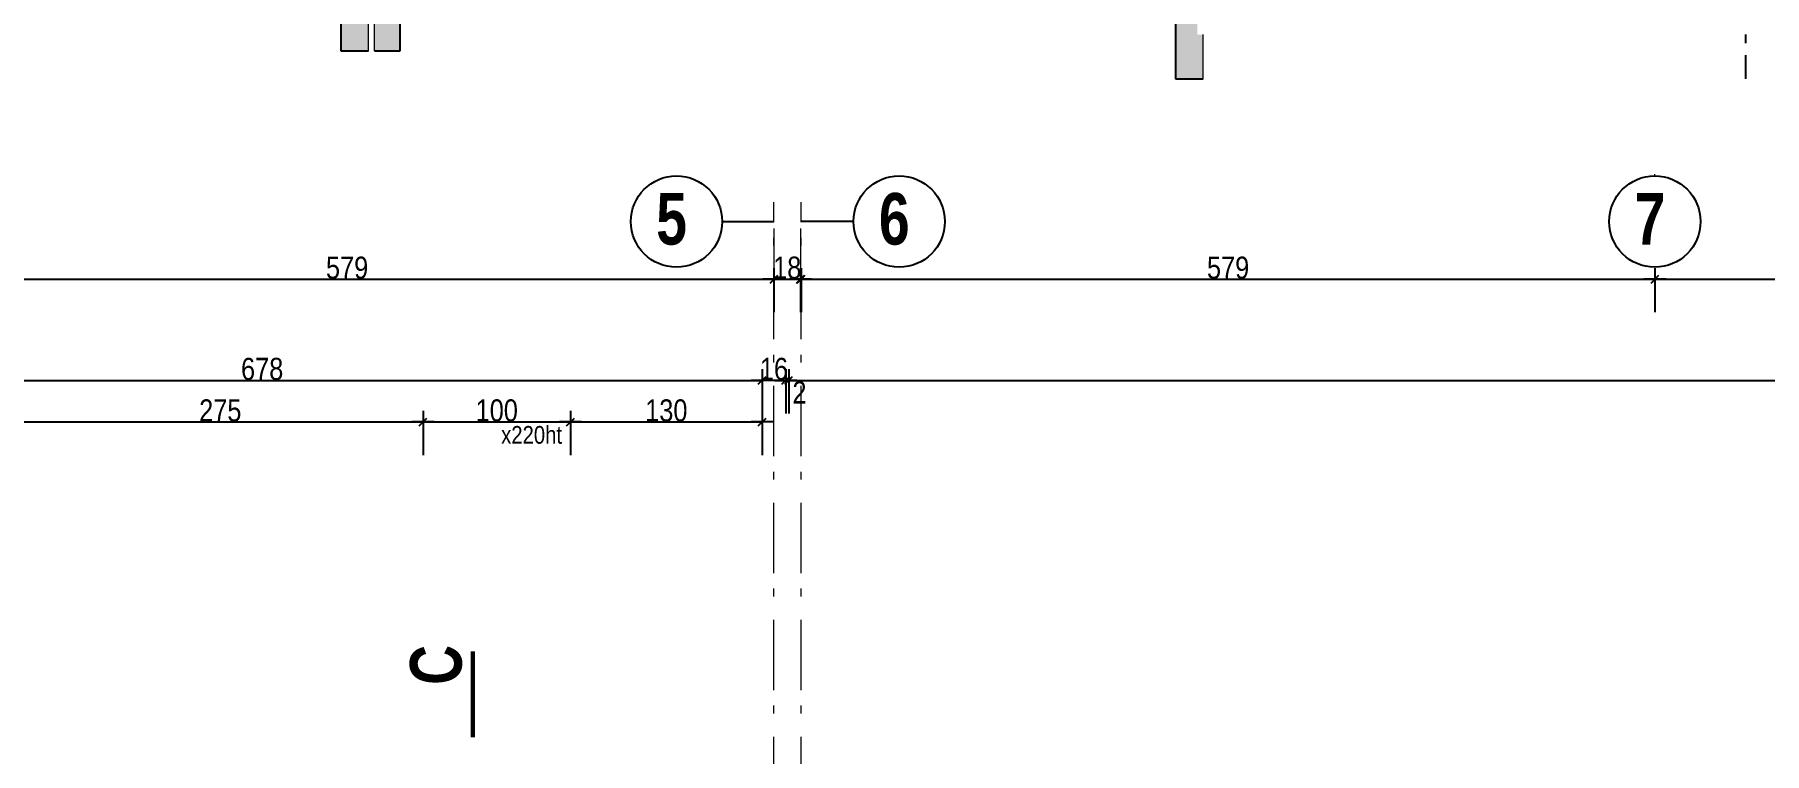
# Model space of a CAD drawing. Header units: centimetres. Extents: x -10252 to 0, y 2374 to 6574.
# Drawn here: x -5528 to -4355, y 5133 to 5621 of the extents above; entities that cross this region are included whole.
import ezdxf
from ezdxf.enums import TextEntityAlignment as Align

# ---------------------------------------------------------------- set-up
doc = ezdxf.new("R2010")
doc.units = ezdxf.units.CM
doc.header["$LTSCALE"] = 12.7
doc.header["$PDMODE"] = 1
doc.header["$PDSIZE"] = -2
for name, pattern in [('CACHEX2', [19.05, 12.7, -6.35]), ('Style de ligne -6', [2.08328, 1.25, -0.41656, 0.13886, -0.27786]), ('TIRETPTX2', [50.8, 25.4, -12.7, 0, -12.7])]:
    doc.linetypes.add(name, pattern=pattern)
for name, color, linetype in [('01_cote_gen', 4, 'Continuous'), ('01_murs_sup', 2, 'CACHEX2'), ('01_poch_BN', 9, 'Continuous'), ('01_poch_murs', 253, 'Continuous'), ('01_texte', 230, 'Continuous'), ('AA_COTES', 2, 'Continuous')]:
    doc.layers.add(name, color=color, linetype=linetype)
for name, color, linetype, lineweight in [('01_murs_coup', 5, 'Continuous', 60), ('01_tram_axes', 2, 'TIRETPTX2', 9), ('B Général', 7, 'Continuous', 5)]:
    doc.layers.add(name, color=color, linetype=linetype, lineweight=lineweight)
doc.styles.add('ARIAL NA', font='ARIALN.TTF')
doc.styles.add('impact', font='impact.ttf')
doc.styles.add('STYLE2', font='ARIALN.TTF')
doc.dimstyles.new('JB50', dxfattribs={"dimscale": 0.1, "dimtxt": 150, "dimasz": 15, "dimexe": 0.1, "dimexo": 0.1, "dimgap": 0.09, "dimtad": 1, "dimdec": 1, "dimdsep": 46, "dimtxsty": 'STYLE2', "dimblk1": 'BOND_G', "dimblk2": 'BOND_D', "dimsah": 1, "dimcen": 1.5, "dimdle": 0.01, "dimse1": 1, "dimse2": 1, "dimclrd": 4, "dimclre": 2, "dimclrt": 6, "dimazin": 2, "dimtfac": 2.333333, "dimtdec": 1, "dimtix": 1, "dimtmove": 2, "dimatfit": 3, "dimldrblk": 'BOND_G', "dimfxl": 1, "dimtolj": 1, "dimtzin": 0, "dimarcsym": 0})

# ---------------------------------------------------------------- blocks, each defined once
blk = doc.blocks.new('BOND_G')
at = {"layer": 'AA_COTES', "color": 0}
for p, q in [((0, -5), (0, 15)), ((5, 0), (-5, 0)), ((1.77, 1.77), (-1.77, -1.77))]:
    blk.add_line(p, q, dxfattribs=at)
blk = doc.blocks.new('BOND_D')
at = {"layer": 'AA_COTES', "color": 0}
for p, q in [((5, 0), (-5, 0)), ((-1.77, -1.77), (1.77, 1.77)), ((0, 5), (0, -15))]:
    blk.add_line(p, q, dxfattribs=at)
blk = doc.blocks.new('*D1541')
at = {"layer": '01_cote_gen', "color": 4, "lineweight": -2, "transparency": 16777216}
blk.add_line((-5711.2, 5385.9), (-5036.2, 5385.9), dxfattribs=at)
at = {"layer": 'Defpoints', "color": 0, "transparency": 16777216}
for p in [(-5034.7, 5385.9), (-5712.7, 5109.4), (-5034.7, 5109.4)]:
    blk.add_point(p, dxfattribs=at)
at = {"layer": '01_cote_gen', "color": 4, "lineweight": -2, "transparency": 16777216, "xscale": 1.5, "yscale": 1.5, "zscale": 1.5, "rotation": 180}
blk.add_blockref('BOND_G', (-5712.7, 5385.9), dxfattribs=at)
at = {"layer": '01_cote_gen', "color": 4, "lineweight": -2, "transparency": 16777216, "xscale": 1.5, "yscale": 1.5, "zscale": 1.5}
blk.add_blockref('BOND_D', (-5034.7, 5385.9), dxfattribs=at)
at = {"layer": '01_cote_gen', "color": 6, "transparency": 16777216, "insert": (-5373.8, 5393.6), "char_height": 15, "attachment_point": 5, "style": 'STYLE2'}
blk.add_mtext('\\A1;678', dxfattribs=at)
blk = doc.blocks.new('*D1544')
at = {"layer": '01_cote_gen', "color": 4, "lineweight": -2, "transparency": 16777216}
blk.add_line((-5163.2, 5357.7), (-5036.2, 5357.7), dxfattribs=at)
at = {"layer": 'Defpoints', "color": 0, "transparency": 16777216}
for p in [(-5034.7, 5357.7), (-5034.7, 5109.4), (-5164.7, 4909.4)]:
    blk.add_point(p, dxfattribs=at)
at = {"layer": '01_cote_gen', "color": 4, "lineweight": -2, "transparency": 16777216, "xscale": 1.5, "yscale": 1.5, "zscale": 1.5, "rotation": 180}
blk.add_blockref('BOND_G', (-5164.7, 5357.7), dxfattribs=at)
at = {"layer": '01_cote_gen', "color": 4, "lineweight": -2, "transparency": 16777216, "xscale": 1.5, "yscale": 1.5, "zscale": 1.5}
blk.add_blockref('BOND_D', (-5034.7, 5357.7), dxfattribs=at)
at = {"layer": '01_cote_gen', "color": 6, "transparency": 16777216, "insert": (-5099.7, 5365.4), "char_height": 15, "attachment_point": 5, "style": 'STYLE2'}
blk.add_mtext('\\A1;130', dxfattribs=at)
blk = doc.blocks.new('*D1301')
at = {"layer": '01_cote_gen', "color": 4, "lineweight": -2, "transparency": 16777216}
for p, q in [((-5036.2, 5385.9), (-5037.7, 5385.9)), ((-5018.7, 5385.9), (-5034.7, 5385.9)), ((-5017.2, 5385.9), (-5015.7, 5385.9))]:
    blk.add_line(p, q, dxfattribs=at)
at = {"layer": 'Defpoints', "color": 0, "transparency": 16777216}
for p in [(-5034.7, 5385.9), (-5034.7, 5376.1), (-5018.7, 5376.1)]:
    blk.add_point(p, dxfattribs=at)
at = {"layer": '01_cote_gen', "color": 4, "lineweight": -2, "transparency": 16777216, "xscale": 1.5, "yscale": 1.5, "zscale": 1.5}
blk.add_blockref('BOND_D', (-5034.7, 5385.9), dxfattribs=at)
at = {"layer": '01_cote_gen', "color": 4, "lineweight": -2, "transparency": 16777216, "xscale": 1.5, "yscale": 1.5, "zscale": 1.5, "rotation": 180}
blk.add_blockref('BOND_G', (-5018.7, 5385.9), dxfattribs=at)
at = {"layer": '01_cote_gen', "color": 6, "transparency": 16777216, "insert": (-5026.7, 5393.6), "char_height": 15, "attachment_point": 5, "style": 'STYLE2'}
blk.add_mtext('\\A1;16', dxfattribs=at)
blk = doc.blocks.new('*D1302')
at = {"layer": '01_cote_gen', "color": 4, "lineweight": -2, "transparency": 16777216}
for p, q in [((-5020.2, 5385.9), (-5021.7, 5385.9)), ((-5016.7, 5385.9), (-5018.7, 5385.9)), ((-5015.2, 5385.9), (-5013.7, 5385.9))]:
    blk.add_line(p, q, dxfattribs=at)
at = {"layer": 'Defpoints', "color": 0, "transparency": 16777216}
for p in [(-5018.7, 5392.2), (-5018.7, 5385.9), (-5016.7, 5392.2)]:
    blk.add_point(p, dxfattribs=at)
at = {"layer": '01_cote_gen', "color": 4, "lineweight": -2, "transparency": 16777216, "xscale": 1.5, "yscale": 1.5, "zscale": 1.5}
blk.add_blockref('BOND_D', (-5018.7, 5385.9), dxfattribs=at)
at = {"layer": '01_cote_gen', "color": 4, "lineweight": -2, "transparency": 16777216, "xscale": 1.5, "yscale": 1.5, "zscale": 1.5, "rotation": 180}
blk.add_blockref('BOND_G', (-5016.7, 5385.9), dxfattribs=at)
at = {"layer": '01_cote_gen', "color": 6, "transparency": 16777216, "insert": (-5009.4, 5377.7), "char_height": 15, "attachment_point": 5, "style": 'STYLE2'}
blk.add_mtext('\\A1;2', dxfattribs=at)
blk = doc.blocks.new('*D1303')
at = {"layer": '01_cote_gen', "color": 4, "lineweight": -2, "transparency": 16777216}
blk.add_line((-5015.2, 5385.9), (-3597.2, 5385.9), dxfattribs=at)
at = {"layer": 'Defpoints', "color": 0, "transparency": 16777216}
for p in [(-3595.7, 5385.9), (-5016.7, 5363.4), (-3595.7, 5335.2)]:
    blk.add_point(p, dxfattribs=at)
at = {"layer": '01_cote_gen', "color": 4, "lineweight": -2, "transparency": 16777216, "xscale": 1.5, "yscale": 1.5, "zscale": 1.5, "rotation": 180}
blk.add_blockref('BOND_G', (-5016.7, 5385.9), dxfattribs=at)
at = {"layer": '01_cote_gen', "color": 4, "lineweight": -2, "transparency": 16777216, "xscale": 1.5, "yscale": 1.5, "zscale": 1.5}
blk.add_blockref('BOND_D', (-3595.7, 5385.9), dxfattribs=at)
at = {"layer": '01_cote_gen', "color": 6, "transparency": 16777216, "insert": (-4306.2, 5393.4), "char_height": 15, "attachment_point": 5, "style": 'STYLE2'}
blk.add_mtext('\\A1;1421', dxfattribs=at)
blk = doc.blocks.new('*D1321')
at = {"layer": '01_cote_gen', "color": 4, "lineweight": -2, "transparency": 16777216}
blk.add_line((-5006.7, 5454.6), (-4430.7, 5454.6), dxfattribs=at)
at = {"layer": 'Defpoints', "color": 0, "transparency": 16777216}
for p in [(-4429.2, 5454.6), (-5008.2, 5368.6), (-4429.2, 5368.6)]:
    blk.add_point(p, dxfattribs=at)
at = {"layer": '01_cote_gen', "color": 4, "lineweight": -2, "transparency": 16777216, "xscale": 1.5, "yscale": 1.5, "zscale": 1.5, "rotation": 180}
blk.add_blockref('BOND_G', (-5008.2, 5454.6), dxfattribs=at)
at = {"layer": '01_cote_gen', "color": 4, "lineweight": -2, "transparency": 16777216, "xscale": 1.5, "yscale": 1.5, "zscale": 1.5}
blk.add_blockref('BOND_D', (-4429.2, 5454.6), dxfattribs=at)
at = {"layer": '01_cote_gen', "color": 6, "transparency": 16777216, "insert": (-4718.7, 5462.3), "char_height": 15, "attachment_point": 5, "style": 'STYLE2'}
blk.add_mtext('\\A1;579', dxfattribs=at)
blk = doc.blocks.new('*D1322')
at = {"layer": '01_cote_gen', "color": 4, "lineweight": -2, "transparency": 16777216}
blk.add_line((-5025.2, 5454.6), (-5010.2, 5454.6), dxfattribs=at)
at = {"layer": 'Defpoints', "color": 0, "transparency": 16777216}
for p in [(-5008.7, 5454.6), (-5008.7, 5447.1), (-5026.7, 5432.1)]:
    blk.add_point(p, dxfattribs=at)
at = {"layer": '01_cote_gen', "color": 4, "lineweight": -2, "transparency": 16777216, "xscale": 1.5, "yscale": 1.5, "zscale": 1.5, "rotation": 180}
blk.add_blockref('BOND_G', (-5026.7, 5454.6), dxfattribs=at)
at = {"layer": '01_cote_gen', "color": 4, "lineweight": -2, "transparency": 16777216, "xscale": 1.5, "yscale": 1.5, "zscale": 1.5}
blk.add_blockref('BOND_D', (-5008.7, 5454.6), dxfattribs=at)
at = {"layer": '01_cote_gen', "color": 6, "transparency": 16777216, "insert": (-5017.7, 5462.3), "char_height": 15, "attachment_point": 5, "style": 'STYLE2'}
blk.add_mtext('\\A1;18', dxfattribs=at)
blk = doc.blocks.new('*D1323')
at = {"layer": '01_cote_gen', "color": 4, "lineweight": -2, "transparency": 16777216}
blk.add_line((-4427.7, 5454.6), (-4151.2, 5454.6), dxfattribs=at)
at = {"layer": 'Defpoints', "color": 0, "transparency": 16777216}
for p in [(-4149.7, 5454.6), (-4429.2, 5442.5), (-4149.7, 5442.5)]:
    blk.add_point(p, dxfattribs=at)
at = {"layer": '01_cote_gen', "color": 4, "lineweight": -2, "transparency": 16777216, "xscale": 1.5, "yscale": 1.5, "zscale": 1.5, "rotation": 180}
blk.add_blockref('BOND_G', (-4429.2, 5454.6), dxfattribs=at)
at = {"layer": '01_cote_gen', "color": 4, "lineweight": -2, "transparency": 16777216, "xscale": 1.5, "yscale": 1.5, "zscale": 1.5}
blk.add_blockref('BOND_D', (-4149.7, 5454.6), dxfattribs=at)
at = {"layer": '01_cote_gen', "color": 6, "transparency": 16777216, "insert": (-4289.4, 5462.3), "char_height": 15, "attachment_point": 5, "style": 'STYLE2'}
blk.add_mtext('\\A1;279.5', dxfattribs=at)
blk = doc.blocks.new('*D1324')
at = {"layer": '01_cote_gen', "color": 4, "lineweight": -2, "transparency": 16777216}
blk.add_line((-5604.2, 5454.6), (-5028.2, 5454.6), dxfattribs=at)
at = {"layer": 'Defpoints', "color": 0, "transparency": 16777216}
for p in [(-5026.7, 5454.6), (-5605.7, 5349.4), (-5026.7, 5349.4)]:
    blk.add_point(p, dxfattribs=at)
at = {"layer": '01_cote_gen', "color": 4, "lineweight": -2, "transparency": 16777216, "xscale": 1.5, "yscale": 1.5, "zscale": 1.5, "rotation": 180}
blk.add_blockref('BOND_G', (-5605.7, 5454.6), dxfattribs=at)
at = {"layer": '01_cote_gen', "color": 4, "lineweight": -2, "transparency": 16777216, "xscale": 1.5, "yscale": 1.5, "zscale": 1.5}
blk.add_blockref('BOND_D', (-5026.7, 5454.6), dxfattribs=at)
at = {"layer": '01_cote_gen', "color": 6, "transparency": 16777216, "insert": (-5316.2, 5462.3), "char_height": 15, "attachment_point": 5, "style": 'STYLE2'}
blk.add_mtext('\\A1;579', dxfattribs=at)
blk = doc.blocks.new('*D2070')
at = {"layer": '01_poch_murs', "color": 4, "lineweight": -2, "ltscale": 2, "transparency": 16777216}
blk.add_line((-5538.2, 5357.7), (-5266.2, 5357.7), dxfattribs=at)
at = {"layer": 'Defpoints', "color": 0, "ltscale": 2, "transparency": 16777216}
for p in [(-5264.7, 5357.7), (-5539.7, 5335.2), (-5264.7, 4909.4)]:
    blk.add_point(p, dxfattribs=at)
at = {"layer": '01_poch_murs', "color": 4, "lineweight": -2, "ltscale": 2, "transparency": 16777216, "xscale": 1.5, "yscale": 1.5, "zscale": 1.5, "rotation": 180}
blk.add_blockref('BOND_G', (-5539.7, 5357.7), dxfattribs=at)
at = {"layer": '01_poch_murs', "color": 4, "lineweight": -2, "ltscale": 2, "transparency": 16777216, "xscale": 1.5, "yscale": 1.5, "zscale": 1.5}
blk.add_blockref('BOND_D', (-5264.7, 5357.7), dxfattribs=at)
at = {"layer": '01_poch_murs', "color": 6, "ltscale": 2, "transparency": 16777216, "insert": (-5402.2, 5365.4), "char_height": 15, "attachment_point": 5, "style": 'STYLE2'}
blk.add_mtext('\\A1;275', dxfattribs=at)
blk = doc.blocks.new('*D2071')
at = {"layer": '01_poch_murs', "color": 4, "lineweight": -2, "ltscale": 2, "transparency": 16777216}
blk.add_line((-5263.2, 5357.7), (-5166.2, 5357.7), dxfattribs=at)
at = {"layer": 'Defpoints', "color": 0, "ltscale": 2, "transparency": 16777216}
for p in [(-5164.7, 5357.7), (-5264.7, 5335.2), (-5164.7, 5335.2)]:
    blk.add_point(p, dxfattribs=at)
at = {"layer": '01_poch_murs', "color": 4, "lineweight": -2, "ltscale": 2, "transparency": 16777216, "xscale": 1.5, "yscale": 1.5, "zscale": 1.5, "rotation": 180}
blk.add_blockref('BOND_G', (-5264.7, 5357.7), dxfattribs=at)
at = {"layer": '01_poch_murs', "color": 4, "lineweight": -2, "ltscale": 2, "transparency": 16777216, "xscale": 1.5, "yscale": 1.5, "zscale": 1.5}
blk.add_blockref('BOND_D', (-5164.7, 5357.7), dxfattribs=at)
at = {"layer": '01_poch_murs', "color": 6, "ltscale": 2, "transparency": 16777216, "insert": (-5214.7, 5365.4), "char_height": 15, "attachment_point": 5, "style": 'STYLE2'}
blk.add_mtext('\\A1;100', dxfattribs=at)

msp = doc.modelspace()

# ---------------------------------------------------------------- hatches: boundary and pattern name
at = {"layer": '01_poch_BN', "ltscale": 2}
h = msp.add_hatch(color=256, dxfattribs=at)
h.dxf.hatch_style = 1
h.paths.add_polyline_path([(-5301.58, 6466.59), (-5333.58, 6462.59), (-5333.58, 6214.59), (-5419.45, 6214.59), (-5419.45, 6174.59), (-5333.58, 6174.59), (-5333.58, 5660.59), (-5301.58, 5660.59)])
h.paths.add_polyline_path([(-5301.58, 5660.59), (-5333.58, 5660.59), (-5419.45, 5660.59), (-5419.45, 5645.5), (-5320.41, 5645.5), (-5320.41, 5609.57), (-5301.58, 5609.57)])
h.paths.add_polyline_path([(-5198.32, 5660.59), (-5297.58, 5660.59), (-5297.58, 5609.57), (-5280.17, 5609.57), (-5280.17, 5645.5), (-5198.32, 5645.5)])
h = msp.add_hatch(color=256, dxfattribs=at)
h.dxf.hatch_style = 1
h.paths.add_polyline_path([(-4739.62, 5660.59), (-4853.49, 5660.59), (-4853.49, 5645.5), (-4754.45, 5645.5), (-4754.45, 5590.5), (-4735.62, 5590.5), (-4735.62, 5620.59), (-4739.62, 5620.59)])
h.paths.add_polyline_path([(-4735.62, 6466.59), (-4767.62, 6462.59), (-4767.62, 6214.59), (-4853.49, 6214.59), (-4853.49, 6174.59), (-4767.62, 6174.59), (-4767.62, 6114.59), (-4735.62, 6114.59)])

# ---------------------------------------------------------------- linework, layer by layer
at = {"layer": '01_murs_coup', "linetype": 'Continuous', "lineweight": 5}
for p, q in [((-5301.58, 5609.57), (-5301.58, 5660.59)), ((-5297.58, 5609.57), (-5297.58, 5660.59)), ((-4735.62, 5590.5), (-4735.62, 5620.59))]:
    msp.add_line(p, q, dxfattribs=at)
at = {"layer": '01_murs_sup', "ltscale": 0.1}
msp.add_line((-4367.62, 5590.5), (-4367.62, 5620.59), dxfattribs=at)
at = {"layer": '01_poch_BN'}
for p, q in [((-5320.41, 5645.5), (-5320.41, 5609.57)), ((-5280.17, 5609.57), (-5280.17, 5645.5)), ((-4754.45, 5645.5), (-4754.45, 5590.5)), ((-5320.41, 5609.57), (-5301.58, 5609.57)), ((-5297.58, 5609.57), (-5280.17, 5609.57)), ((-4754.45, 5590.5), (-4735.62, 5590.5))]:
    msp.add_line(p, q, dxfattribs=at)
at = {"layer": '01_texte'}
for p, q in [((-5061.81, 5493.68), (-5026.78, 5493.77)), ((-4972.75, 5493.68), (-5008.2, 5493.68))]:
    msp.add_line(p, q, dxfattribs=at)
at = {"layer": '01_texte', "const_width": 3}
msp.add_lwpolyline([(-5230.85, 5202.05), (-5230.85, 5143.55)], dxfattribs=at)
at = {"layer": '01_texte'}
for centre in [(-5092.79, 5493.68), (-4941.77, 5493.68), (-4429.28, 5493.68)]:
    msp.add_circle(centre, 30.98, dxfattribs=at)
at = {"layer": '01_tram_axes', "ltscale": 2}
for p, q in [((-5026.77, 5489.03), (-5026.69, 5460.49)), ((-5008.77, 5489.03), (-5008.69, 5460.49))]:
    msp.add_line(p, q, dxfattribs=at)
at = {"layer": 'B Général', "color": 1, "linetype": 'Style de ligne -6', "lineweight": 13, "ltscale": 3, "true_color": 0xff0000}
for p, q in [((-4429.2, 5524.66), (-4429.2, 5525.85)), ((-5008.18, 3429.56), (-5008.2, 5506.83))]:
    msp.add_line(p, q, dxfattribs=at)
at = {"layer": 'B Général', "color": 1, "linetype": 'Style de ligne -6', "lineweight": 13, "ltscale": 3}
msp.add_line((-5026.66, 3429.56), (-5026.69, 5506.83), dxfattribs=at)

# ---------------------------------------------------------------- texts
at = {"layer": '01_texte', "style": 'impact'}
for s, p in [('5', (-5096.13, 5495.56)), ('6', (-4945.1, 5495.56)), ('7', (-4432.62, 5495.56))]:
    msp.add_text(s, height=35, dxfattribs=at).set_placement(p, align=Align.MIDDLE_CENTER)
at = {"layer": '01_texte', "style": 'ARIAL NA'}
msp.add_text('x220ht', height=12, dxfattribs=at).set_placement((-5211.71, 5342.92))
at = {"layer": '01_texte', "style": 'impact'}
msp.add_text('C', height=35, rotation=90, dxfattribs=at).set_placement((-5228, 5192.8), align=Align.BOTTOM_CENTER)

# ---------------------------------------------------------------- dimensions: what is measured, and where the dimension line sits
at = {"layer": '01_cote_gen'}
for base, p1, p2, picture, middle in [((-5026.69, 5454.61), (-5605.69, 5349.36), (-5026.69, 5349.37), '*D1324', (-5316.19, 5462.28)), ((-5008.69, 5454.61), (-5026.69, 5432.11), (-5008.69, 5447.11), '*D1322', (-5017.69, 5462.28)), ((-4429.2, 5454.61), (-5008.2, 5368.56), (-4429.2, 5368.56), '*D1321', (-4718.7, 5462.28)), ((-4149.69, 5454.61), (-4429.2, 5442.53), (-4149.69, 5442.53), '*D1323', (-4289.45, 5462.28)), ((-5034.74, 5385.88), (-5018.74, 5376.07), (-5034.74, 5376.07), '*D1301', (-5026.74, 5393.55)), ((-3595.74, 5385.88), (-5016.74, 5363.38), (-3595.74, 5335.15), '*D1303', (-4306.24, 5393.42)), ((-5034.74, 5357.75), (-5164.74, 4909.39), (-5034.74, 5109.39), '*D1544', (-5099.74, 5365.42))]:
    dim = msp.add_linear_dim(base=base, p1=p1, p2=p2, dimstyle='JB50', dxfattribs=at)
    dim.commit()
    dim.dimension.update_dxf_attribs({"geometry": picture, "text_midpoint": middle})
for base, p1, p2, picture, middle in [((-5034.74, 5385.88), (-5712.74, 5109.37), (-5034.74, 5109.37), '*D1541', (-5373.83, 5393.55)), ((-5018.74, 5385.88), (-5016.74, 5392.19), (-5018.74, 5392.19), '*D1302', (-5009.38, 5377.69))]:
    dim = msp.add_linear_dim(base=base, p1=p1, p2=p2, dimstyle='JB50', dxfattribs=at)
    dim.commit()
    dim.dimension.update_dxf_attribs({"geometry": picture, "text_midpoint": middle, "dimtype": 160})
at = {"layer": '01_poch_murs', "ltscale": 2}
for base, p1, p2, picture, middle in [((-5264.74, 5357.75), (-5539.74, 5335.25), (-5264.74, 4909.39), '*D2070', (-5402.24, 5365.42)), ((-5164.74, 5357.75), (-5264.74, 5335.25), (-5164.74, 5335.25), '*D2071', (-5214.74, 5365.42))]:
    dim = msp.add_linear_dim(base=base, p1=p1, p2=p2, dimstyle='JB50', dxfattribs=at)
    dim.commit()
    dim.dimension.update_dxf_attribs({"geometry": picture, "text_midpoint": middle})

doc.saveas('drawing.dxf')
